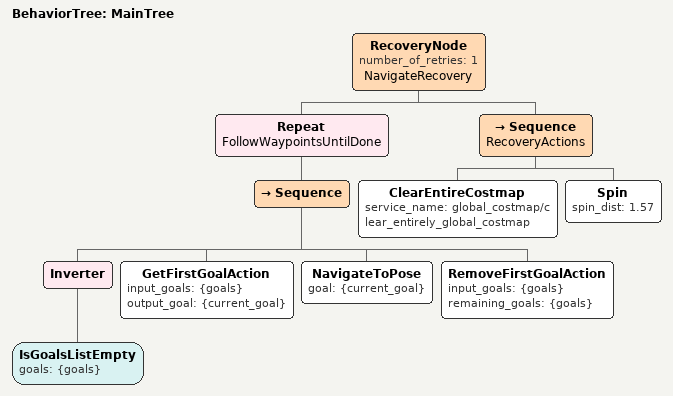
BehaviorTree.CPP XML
<root main_tree_to_execute="MainTree">
  <BehaviorTree ID="MainTree">
    <RecoveryNode number_of_retries="1" name="NavigateRecovery">
      <Repeat name="FollowWaypointsUntilDone">
        <Sequence>
          <Inverter>
            <IsGoalsListEmpty goals="{goals}" />
          </Inverter>

          <GetFirstGoalAction input_goals="{goals}" output_goal="{current_goal}" />

          <NavigateToPose goal="{current_goal}" />

          <RemoveFirstGoalAction input_goals="{goals}" remaining_goals="{goals}" />
        </Sequence>
      </Repeat>

      <Sequence name="RecoveryActions">
        <ClearEntireCostmap service_name="global_costmap/clear_entirely_global_costmap" />
        <Spin spin_dist="1.57" />
      </Sequence>
    </RecoveryNode>
  </BehaviorTree>
</root>
